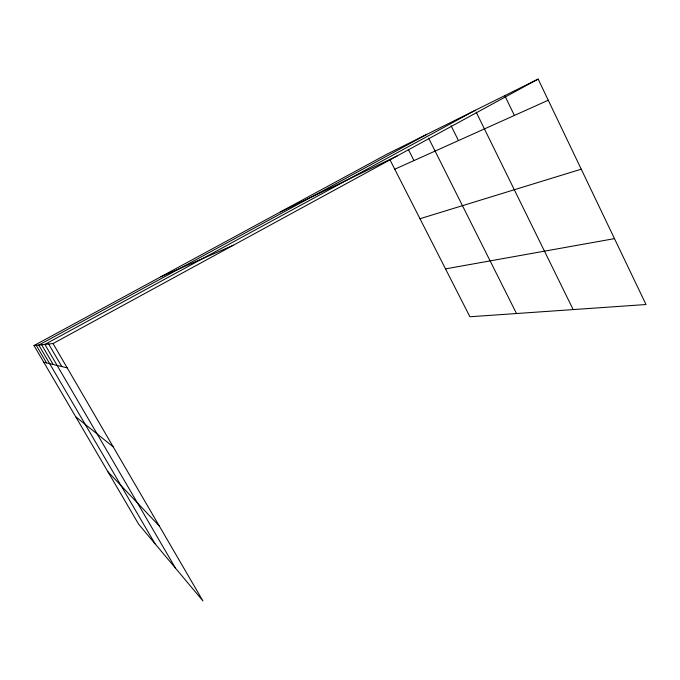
<?xml version="1.0" encoding="UTF-8"?>
<svg xmlns="http://www.w3.org/2000/svg" width="680" height="680" viewBox="0 0 680 680"><rect width="100%" height="100%" fill="white"/><g stroke="black" fill="none" stroke-linecap="round" stroke-linejoin="round"><path stroke-width="1.02" d="M475.286 110.287L44.863 344.411L175.559 568.25M53.032 343.545L202.929 600.924L138.66 524.221L34 345.567L53.032 343.545L538.135 79.076L646 304.521L469.906 316.769L389.954 159.766M34 345.567L387.065 154.096L538.135 79.076M426.734 134.402L38.802 345.058L155.04 543.762M280.423 211.93L397.12 155.958M394.765 169.218L548.259 100.224M160.828 276.786L233.41 245.208M419.976 218.722L581.247 169.184M445.519 268.88L614.473 238.629M43.758 362.227L67.192 367.854M75.667 416.695L113.212 446.87M107.933 471.758L159.35 526.09M41.642 344.76L53.176 364.488M36.27 345.329L46.555 362.899M48.645 344.012L61.803 366.562M408.306 149.387L413.967 160.59M428.596 138.108L516.494 313.523M451.103 125.766L458.464 140.59M476.195 112.149L573.172 309.587M504.789 95.642L514.394 115.447"/></g></svg>
